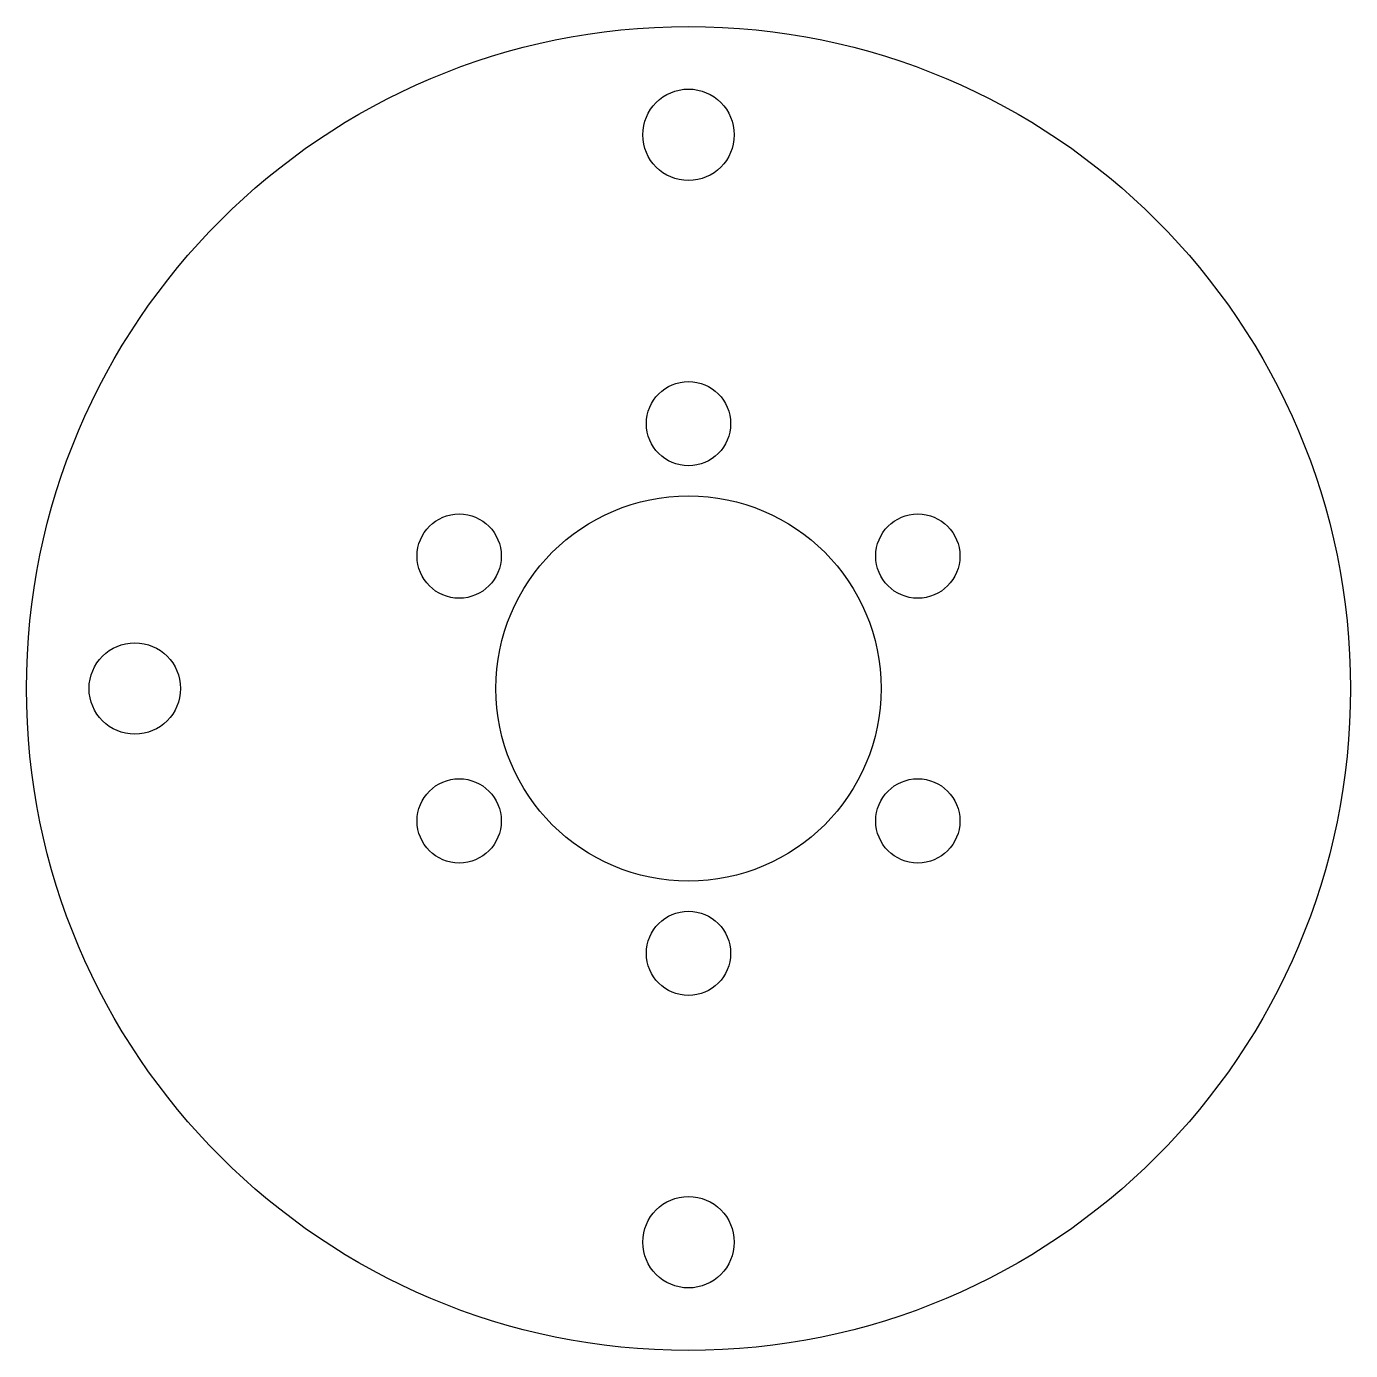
# Model space of a CAD drawing. Header units: millimetres. Extents: x -27.5 to 27.5, y -27.5 to 27.5.
import ezdxf

# ---------------------------------------------------------------- set-up
doc = ezdxf.new("R2010")
doc.units = ezdxf.units.MM

msp = doc.modelspace()

# ---------------------------------------------------------------- linework, layer by layer
at = {"color": 7, "linetype": 'Continuous', "lineweight": 25}
for centre, radius in [((0, 0), 27.5), ((0, 23), 1.899), ((0, 11), 1.75), ((0, 0), 8), ((-9.526, 5.5), 1.75), ((9.526, 5.5), 1.75), ((-23, 0), 1.899), ((-9.526, -5.5), 1.75), ((9.526, -5.5), 1.75), ((0, -11), 1.75), ((0, -23), 1.899)]:
    msp.add_circle(centre, radius, dxfattribs=at)

doc.saveas('drawing.dxf')
